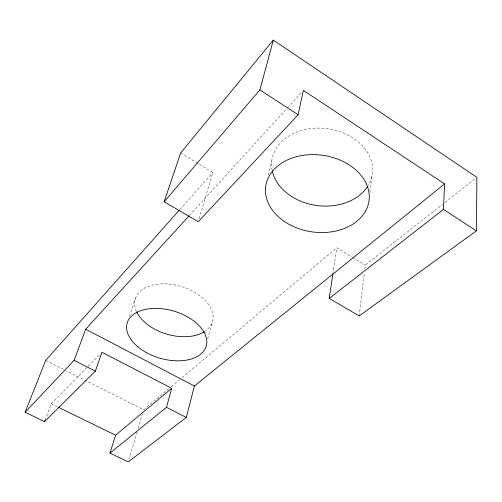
<?xml version="1.0" encoding="UTF-8"?>
<svg xmlns="http://www.w3.org/2000/svg" width="502" height="502" viewBox="0 0 502 502"><rect width="100%" height="100%" fill="white"/><g stroke="black" fill="none" stroke-linecap="round" stroke-linejoin="round"><path stroke-width="0.38" stroke-dasharray="2.51 1.88" d="M359.194 315.965L364.32 272.812M364.778 268.959L365.236 265.106L442.538 204.358M369.911 192.09L371.806 176.71M332.832 274.167L336.767 247.806L351.996 257.062M268.451 175.022L271.789 160.841M207.746 338.963L211.543 324.085M199.099 218.753L212.804 172.468L180.67 152.941M128.932 459.669L137.071 432.103M138.169 428.375L142.348 414.219M129.416 316.379L135.527 298.1M45.098 420.205L51.279 403.803L100.312 353.897M180.005 209.359L212.804 172.468M189.417 215.421L287.031 108.35M287.558 107.773L301.809 92.142M168.854 388.623L143.666 409.751L66.666 370.991M171.251 386.615L179.647 379.575M182.044 377.56L336.767 247.806M444.998 202.425L475.67 178.323M51.279 403.803L57.567 406.871M45.669 360.423L63.867 369.585M352.655 257.463L365.236 265.106M272.128 170.128A50.696 38.761 7.5 0 1 329.017 128.939A50.696 38.761 7.5 0 1 368.173 185.527M136.444 311.378A40.254 24.887 16.4 0 1 180.569 286.316A40.254 24.887 16.4 0 1 205.174 331.188"/><path stroke-width="0.75" d="M476.398 230.857L476.9 177.357L273.314 40.097L180.67 152.941L164.16 201.76L198.227 221.708L298.106 114.745L303.39 90.404L444.577 183.908L443.454 209.403L329.212 298.408L359.194 315.965L476.398 230.857L443.454 209.403M329.212 298.408L332.832 274.167M179.484 209.943L45.669 360.423L25.1 412.274L44.559 421.636L95.349 371.154L101.944 352.235L171.74 388.303L115.567 435.215L109.969 453.099L128.274 461.903L186.324 417.419L194.387 386L444.577 183.908M164.16 201.76L259.91 89.877L273.314 40.097M109.969 453.099L166.488 407.335L171.74 388.303M25.1 412.274L74.114 360.354L85.66 329.237L188.89 215.998M44.559 421.636L45.098 420.205M58.27 407.216L115.567 435.215M74.114 360.354L95.349 371.154M166.488 407.335L186.324 417.419M85.66 329.237L194.387 386M259.91 89.877L298.106 114.745M367.382 186.775A50.696 38.761 7.5 0 1 314.741 205.186A50.696 38.761 7.5 0 1 272.279 170.887M204.552 331.596A40.254 24.887 16.4 0 1 167.141 334.238A40.254 24.887 16.4 0 1 136.726 311.993M283.925 221.162A52.158 38.673 8.1 0 0 368.493 203.624A52.158 38.673 8.1 0 0 299.713 155.927A52.158 38.673 8.1 0 0 283.925 221.162M137.843 346.807A41.177 24.535 16.3 0 0 205.274 348.633A41.177 24.535 16.3 0 0 157.038 308.397A41.177 24.535 16.3 0 0 137.843 346.807"/></g></svg>
